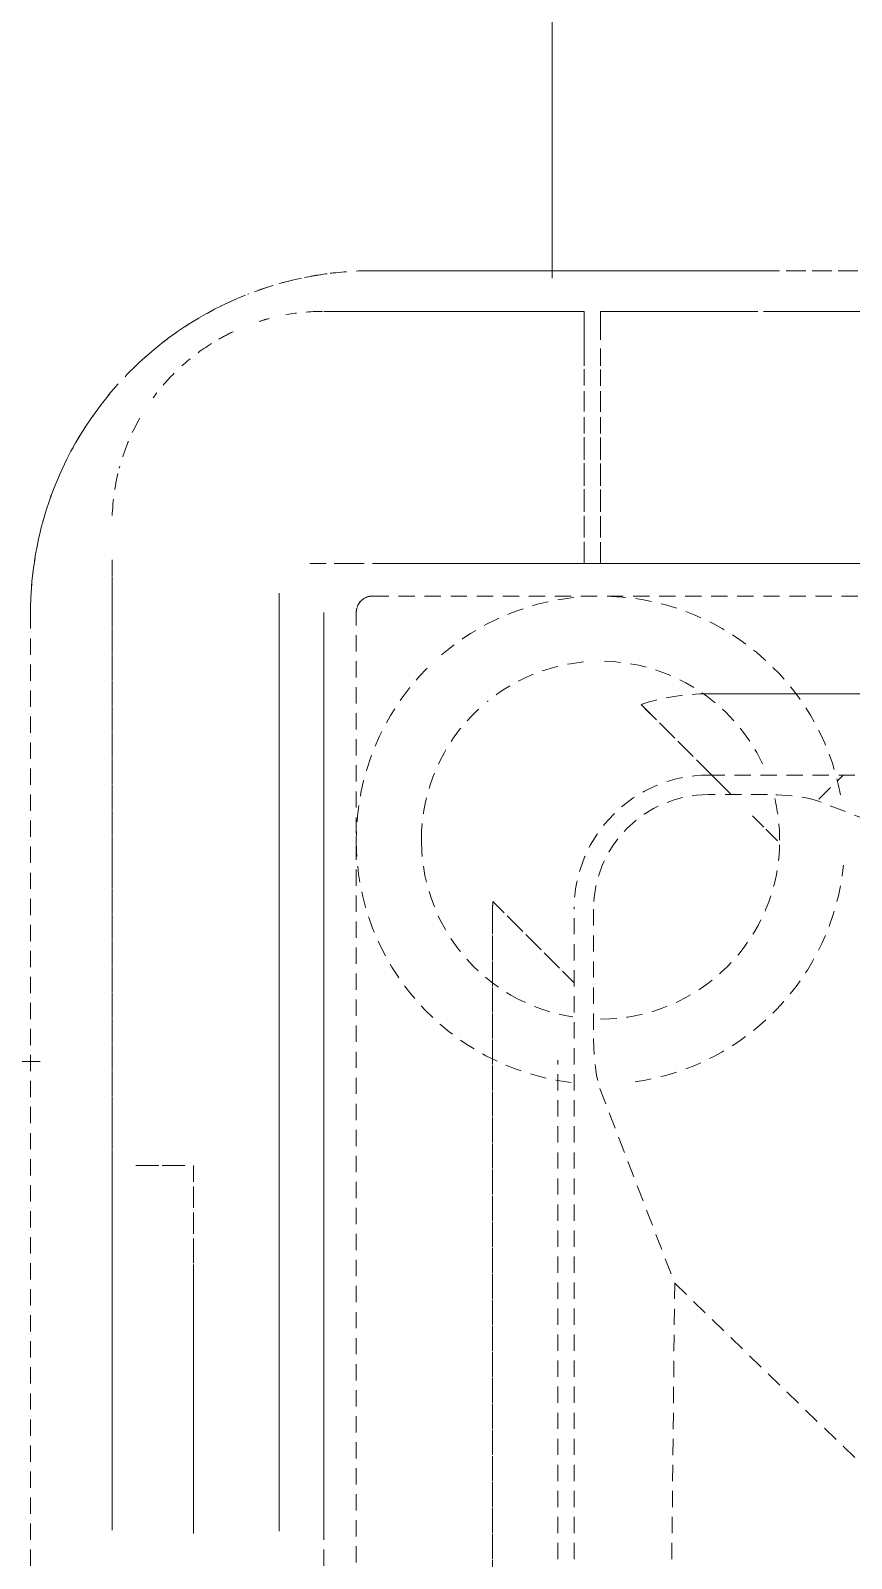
# Model space of a CAD drawing. Header units: millimetres. Extents: x -11798 to 72626, y -32713 to 44110.
# Drawn here: x 47090.5 to 47140.9, y 8760.3 to 8854.2 of the extents above; entities that cross this region are included whole.
import ezdxf

# ---------------------------------------------------------------- set-up
doc = ezdxf.new("R2010")
doc.units = ezdxf.units.MM
doc.linetypes.add('200_ШТРИХ_ш1п0_6_', pattern=[1.6, 1, -0.6])
doc.layers.add('Перекрытие штриховка', color=7, linetype='Continuous', lineweight=18)
doc.layers.add('Сантехника', color=7, linetype='Continuous', lineweight=18)

# ---------------------------------------------------------------- blocks, each defined once
blk = doc.blocks.new('Reece_Tap_Wolfen_Drinking-Fountain - 10 L_Stainless Steel-V57-План полов 3-го этажа')
at = {"layer": 'Сантехника', "linetype": '200_ШТРИХ_ш1п0_6_'}
for p, q in [((134, 155), (-134, 155)), ((-136.365, 137), (-134.507, 137)), ((-155, 134), (-155, -134)), ((-113.375, 124), (91.412, 124)), ((-113.172, 124), (-111.974, 122.802)), ((-111.974, 122.802), (-113.172, 124)), ((-109.75, 122.802), (-113.375, 122.802)), ((-94.499, 117.742), (-106.665, 122.407)), ((-121.625, -93.787), (-121.625, 115.75)), ((-120.427, 115.75), (-120.427, 107.818)), ((-120.032, 104.733), (-115.445, 92.769)), ((-117.382, -93.787), (-115.445, 92.769)), ((-115.445, 92.769), (43.878, -61.699))]:
    blk.add_line(p, q, dxfattribs=at)
at = {"layer": 'Сантехника', "color": 251, "linetype": '200_ШТРИХ_ш1п0_6_', "true_color": 0x666666}
for p, q in [((-110, 155), (-134, 155)), ((-110, 155), (-114, 155)), ((-110, 155), (-114, 155)), ((-110, 155), (110, 155)), ((110, 155), (-110, 155)), ((-121, 152.5), (-136.994, 152.5)), ((-121, 149.142), (-121, 152.5)), ((-120, 152.5), (-111.805, 152.5)), ((-120, 149.142), (-120, 151.817)), ((-121, 145), (-121, 148.941)), ((-120, 145), (-120, 148.926)), ((-121, 140.176), (-121, 144.766)), ((-120, 140.176), (-120, 144.748)), ((-121, 137), (-121, 139.925)), ((-120, 137), (-120, 139.906)), ((-149.994, 77.598), (-149.994, 137.235)), ((-137.846, 137), (-136.365, 137)), ((-134.507, 137), (-136.365, 137)), ((-134, 137), (-121, 137)), ((-120, 137), (-121, 137)), ((120, 137), (-120, 137)), ((-139.732, 135.185), (-139.732, 77.526)), ((-137, 134), (-137, 77.598)), ((91.412, 129), (-113.375, 129)), ((-113.375, 129), (91.412, 129)), ((-117.51, 128.338), (-113.172, 124)), ((-113.172, 124), (-117.51, 128.338)), ((-106.587, 122.519), (-105.106, 124)), ((-106.587, 122.519), (-105.106, 124)), ((-110.675, 121.503), (-109.139, 119.967)), ((-109.139, 119.967), (-110.675, 121.503)), ((-126.625, 115.75), (-126.625, -93.787)), ((-126.625, -93.787), (-126.625, 115.75)), ((-121.625, 111.24), (-126.616, 116.231)), ((-126.616, 116.231), (-121.625, 111.24)), ((-122.625, -93.787), (-122.625, 106.481)), ((-122.625, -93.787), (-122.625, 106.481)), ((-137, 78), (-137, 72)), ((-137, 78), (-137, 72))]:
    blk.add_line(p, q, dxfattribs=at)
at = {"layer": 'Сантехника', "color": 253, "linetype": '200_ШТРИХ_ш1п0_6_', "true_color": 0xa3a3a3}
for p, q in [((110, 155), (-110, 155)), ((-136.994, 152.5), (-121, 152.5)), ((-121, 152.5), (-121, 149.142)), ((-111.805, 152.5), (-120, 152.5)), ((-120, 152.5), (-111.805, 152.5)), ((-120, 151.817), (-120, 152.5)), ((-111.805, 152.5), (-110.334, 152.5)), ((-110, 152.5), (109.924, 152.5)), ((-120, 151.817), (-120, 149.142)), ((-120, 151.817), (-120, 149.142)), ((-121, 148.941), (-121, 145)), ((-120, 148.926), (-120, 145)), ((-120, 148.926), (-120, 145)), ((-121, 144.766), (-121, 140.176)), ((-120, 144.748), (-120, 140.176)), ((-120, 144.748), (-120, 140.176)), ((-121, 139.925), (-121, 137)), ((-120, 139.906), (-120, 137)), ((-120, 139.906), (-120, 137)), ((-149.994, 137.235), (-149.994, 100)), ((-134.507, 137), (-136.365, 137)), ((-136.365, 137), (-134.507, 137)), ((-121, 137), (-134, 137)), ((-121, 137), (-120, 137)), ((-120, 137), (120, 137)), ((120, 137), (-120, 137)), ((-139.732, 77.526), (-139.732, 135.185)), ((-134, 135), (134, 135)), ((-134, 135), (134, 135)), ((-137, 77.598), (-137, 134)), ((-135, -134), (-135, 134)), ((-135, -134), (-135, 134)), ((-149.994, 97.021), (-149.994, 100)), ((-149.994, 77.598), (-149.994, 100)), ((-148.528, 100), (-145.525, 100)), ((-149.994, 92.742), (-149.994, 97.021)), ((-149.994, 90.371), (-149.994, 92.742)), ((-149.994, 90.371), (-149.994, 77.598))]:
    blk.add_line(p, q, dxfattribs=at)
at = {"layer": 'Сантехника', "color": 9, "linetype": '200_ШТРИХ_ш1п0_6_', "true_color": 0xc7c7c7}
for p, q in [((-111.805, 152.5), (-120, 152.5)), ((-120, 152.5), (-111.805, 152.5)), ((-120, 152.5), (-120, 151.817)), ((-120, 152.5), (-120, 151.817)), ((-110.334, 152.5), (-111.805, 152.5)), ((-111.805, 152.5), (-110.334, 152.5)), ((-98.28, 152.5), (-110, 152.5)), ((-110, 152.5), (-98.28, 152.5)), ((-120, 151.817), (-120, 149.142)), ((-120, 149.142), (-120, 151.817)), ((-120, 148.926), (-120, 145)), ((-120, 145), (-120, 148.926)), ((-120, 144.748), (-120, 140.176)), ((-120, 140.176), (-120, 144.748)), ((-120, 139.906), (-120, 137)), ((-120, 137), (-120, 139.906)), ((-121, 137), (-134, 137)), ((-134, 137), (-121, 137)), ((-120, 137), (120, 137)), ((120, 137), (-120, 137)), ((-149.994, 90.371), (-149.994, 100)), ((-149.994, 77.598), (-149.994, 100)), ((-148.528, 100), (-145.525, 100)), ((-145, 100), (-145, 77.386)), ((-145, 100), (-145, 98.717)), ((-145, 98.717), (-145, 90.371)), ((-149.994, 90.371), (-149.994, 77.598)), ((-145, 77.386), (-145, 90.371))]:
    blk.add_line(p, q, dxfattribs=at)
at = {"layer": 'Сантехника', "color": 254, "linetype": '200_ШТРИХ_ш1п0_6_', "true_color": 0xdddddd}
for p, q in [((-111.805, 152.5), (-120, 152.5)), ((-120, 152.5), (-120, 151.817)), ((-120, 151.817), (-120, 152.5)), ((-110.334, 152.5), (-111.805, 152.5)), ((-111.805, 152.5), (-110.334, 152.5)), ((-100, 152.5), (-110, 152.5)), ((-110, 152.5), (-100, 152.5)), ((-120, 151.817), (-120, 149.142)), ((-120, 148.926), (-120, 145)), ((-120, 144.748), (-120, 140.176)), ((-120, 139.906), (-120, 137)), ((120, 137), (-120, 137)), ((-149.994, 98.717), (-149.994, 100)), ((-149.994, 77.598), (-149.994, 100)), ((-148.528, 100), (-145.525, 100)), ((-145, 100), (-145, 77.386)), ((-145, 100), (-145, 94.996)), ((-149.994, 90.371), (-149.994, 98.717)), ((-145, 94.996), (-145, 90.371)), ((-149.994, 90.371), (-149.994, 77.598)), ((-145, 77.386), (-145, 90.371))]:
    blk.add_line(p, q, dxfattribs=at)
at = {"layer": 'Сантехника', "color": 254, "linetype": '200_ШТРИХ_ш1п0_6_', "true_color": 0xeaeaea}
for p, q in [((-120, 152.5), (-120, 151.817)), ((-110.334, 152.5), (-111.805, 152.5)), ((-100, 152.5), (-110, 152.5)), ((-120, 137), (120, 137)), ((-120, 137), (120, 137)), ((-149.994, 98.717), (-149.994, 100)), ((-149.994, 77.598), (-149.994, 100)), ((-148.528, 100), (-145.525, 100)), ((-145, 100), (-145, 77.386)), ((-145, 100), (-145, 97.021)), ((-149.994, 90.371), (-149.994, 98.717)), ((-145, 97.021), (-145, 92.742)), ((-145, 92.742), (-145, 90.371)), ((-149.994, 90.371), (-149.994, 77.598)), ((-145, 77.386), (-145, 90.371))]:
    blk.add_line(p, q, dxfattribs=at)
at = {"layer": 'Сантехника', "color": 7, "linetype": '200_ШТРИХ_ш1п0_6_', "true_color": 0xfdfdfd}
for p, q in [((-149.994, 77.598), (-149.994, 100)), ((-149.994, 90.371), (-149.994, 100)), ((-149.994, 90.371), (-149.994, 100)), ((-149.994, 77.598), (-149.994, 100)), ((-149.994, 98.717), (-149.994, 100)), ((-149.994, 77.598), (-149.994, 100)), ((-149.994, 98.717), (-149.994, 100)), ((-149.994, 77.598), (-149.994, 100)), ((-149.994, 98.717), (-149.994, 100)), ((-149.994, 77.598), (-149.994, 100)), ((-149.994, 98.717), (-149.994, 100)), ((-149.994, 77.598), (-149.994, 100)), ((-149.994, 90.371), (-149.994, 100)), ((-149.994, 77.598), (-149.994, 100)), ((-149.994, 90.371), (-149.994, 100)), ((-149.994, 77.598), (-149.994, 100)), ((-149.994, 100), (-149.994, 77.598)), ((-145.525, 100), (-148.528, 100)), ((-148.528, 100), (-145.525, 100)), ((-148.528, 100), (-145.525, 100)), ((-148.528, 100), (-145.525, 100)), ((-148.528, 100), (-145.525, 100)), ((-148.528, 100), (-145.525, 100)), ((-148.528, 100), (-145.525, 100)), ((-148.528, 100), (-145.525, 100)), ((-145, 100), (-145, 77.386)), ((-145, 100), (-145, 90.371)), ((-145, 100), (-145, 77.386)), ((-145, 100), (-145, 90.371)), ((-145, 100), (-145, 77.386)), ((-145, 100), (-145, 90.371)), ((-145, 100), (-145, 77.386)), ((-145, 100), (-145, 92.742)), ((-145, 100), (-145, 77.386)), ((-145, 100), (-145, 92.742)), ((-145, 100), (-145, 77.386)), ((-145, 100), (-145, 97.021)), ((-145, 100), (-145, 77.386)), ((-145, 100), (-145, 97.021)), ((-145, 100), (-145, 77.386)), ((-145, 100), (-145, 98.717)), ((-145, 100), (-145, 77.386)), ((-145, 100), (-145, 92.742)), ((-149.994, 94.996), (-149.994, 98.717)), ((-149.994, 90.371), (-149.994, 98.717)), ((-149.994, 94.996), (-149.994, 98.717)), ((-149.994, 90.371), (-149.994, 98.717)), ((-145, 98.717), (-145, 90.371)), ((-145, 97.021), (-145, 90.371)), ((-145, 97.021), (-145, 92.742)), ((-149.994, 90.371), (-149.994, 94.996)), ((-149.994, 90.371), (-149.994, 94.996)), ((-145, 92.742), (-145, 90.371)), ((-145, 92.742), (-145, 90.371)), ((-145, 92.742), (-145, 90.371)), ((-145, 92.742), (-145, 90.371)), ((-149.994, 90.371), (-149.994, 77.598)), ((-149.994, 90.371), (-149.994, 77.598)), ((-149.994, 90.371), (-149.994, 77.598)), ((-149.994, 90.371), (-149.994, 77.598)), ((-149.994, 90.371), (-149.994, 77.598)), ((-149.994, 90.371), (-149.994, 77.598)), ((-149.994, 90.371), (-149.994, 77.598)), ((-149.994, 90.371), (-149.994, 77.598)), ((-145, 77.386), (-145, 90.371)), ((-145, 77.386), (-145, 90.371)), ((-145, 77.386), (-145, 90.371)), ((-145, 77.386), (-145, 90.371)), ((-145, 77.386), (-145, 90.371)), ((-145, 77.386), (-145, 90.371)), ((-145, 77.386), (-145, 90.371)), ((-145, 77.386), (-145, 90.371)), ((-145, 77.386), (-145, 90.371))]:
    blk.add_line(p, q, dxfattribs=at)
at = {"layer": 'Сантехника', "color": 7, "linetype": '200_ШТРИХ_ш1п0_6_', "true_color": 0xfcfcfc}
for p, q in [((-149.994, 90.371), (-149.994, 100)), ((-149.994, 77.598), (-149.994, 100)), ((-148.528, 100), (-145.525, 100)), ((-145, 100), (-145, 77.386)), ((-145, 100), (-145, 98.717)), ((-145, 98.717), (-145, 90.371)), ((-149.994, 90.371), (-149.994, 77.598)), ((-145, 77.386), (-145, 90.371))]:
    blk.add_line(p, q, dxfattribs=at)
at = {"layer": 'Сантехника', "color": 7, "linetype": '200_ШТРИХ_ш1п0_6_', "true_color": 0xfafafa}
for p, q in [((-149.994, 98.717), (-149.994, 100)), ((-149.994, 77.598), (-149.994, 100)), ((-148.528, 100), (-145.525, 100)), ((-145, 100), (-145, 77.386)), ((-145, 100), (-145, 98.717)), ((-149.994, 90.371), (-149.994, 98.717)), ((-145, 98.717), (-145, 97.021)), ((-145, 97.021), (-145, 90.371)), ((-149.994, 90.371), (-149.994, 77.598)), ((-145, 77.386), (-145, 90.371))]:
    blk.add_line(p, q, dxfattribs=at)
at = {"layer": 'Сантехника', "color": 7, "linetype": '200_ШТРИХ_ш1п0_6_', "true_color": 0xf7f7f7}
for p, q in [((-149.994, 90.371), (-149.994, 100)), ((-149.994, 77.598), (-149.994, 100)), ((-148.528, 100), (-145.525, 100)), ((-145, 100), (-145, 77.386)), ((-145, 100), (-145, 98.717)), ((-145, 98.717), (-145, 92.742)), ((-145, 92.742), (-145, 90.371)), ((-149.994, 90.371), (-149.994, 77.598)), ((-145, 77.386), (-145, 90.371))]:
    blk.add_line(p, q, dxfattribs=at)
at = {"layer": 'Сантехника', "color": 7, "linetype": '200_ШТРИХ_ш1п0_6_', "true_color": 0xf2f2f2}
for p, q in [((-149.994, 90.371), (-149.994, 100)), ((-149.994, 77.598), (-149.994, 100)), ((-148.528, 100), (-145.525, 100)), ((-145, 100), (-145, 77.386)), ((-145, 100), (-145, 90.371)), ((-149.994, 90.371), (-149.994, 77.598)), ((-145, 77.386), (-145, 90.371))]:
    blk.add_line(p, q, dxfattribs=at)
at = {"layer": 'Сантехника', "linetype": '200_ШТРИХ_ш1п0_6_', "flags": 128}
for points in [[(-134, 155), (-134.84, 154.983), (-135.678, 154.933), (-136.514, 154.849), (-137.346, 154.732), (-138.172, 154.581), (-138.992, 154.398), (-139.803, 154.182), (-140.606, 153.934), (-141.398, 153.654), (-142.178, 153.342), (-142.945, 153), (-143.697, 152.627), (-144.434, 152.224), (-145.155, 151.792), (-145.857, 151.332), (-146.541, 150.844), (-147.205, 150.329), (-147.847, 149.788), (-148.467, 149.222), (-149.064, 148.631), (-149.638, 148.017), (-150.186, 147.38), (-150.708, 146.722), (-151.203, 146.044), (-151.671, 145.346), (-152.11, 144.631), (-152.521, 143.898), (-152.902, 143.149), (-153.253, 142.386), (-153.573, 141.61), (-153.861, 140.821), (-154.118, 140.021), (-154.343, 139.212), (-154.535, 138.394), (-154.694, 137.569), (-154.821, 136.739), (-154.913, 135.904), (-154.973, 135.066), (-154.999, 134.227), (-155, 134)], [(-106.665, 122.407), (-107.015, 122.516), (-107.46, 122.613), (-107.979, 122.693), (-108.551, 122.753), (-109.15, 122.79), (-109.75, 122.802)], [(-120.427, 107.818), (-120.415, 107.218), (-120.378, 106.619), (-120.318, 106.047), (-120.238, 105.528), (-120.141, 105.083), (-120.032, 104.733)]]:
    blk.add_lwpolyline(points, dxfattribs=at)
at = {"layer": 'Сантехника', "linetype": '200_ШТРИХ_ш1п0_6_'}
for centre, radius, start, end in [((-134, 134), 21, 90, 97.61716), ((-134, 134), 21, 102.50393, 111.37371), ((-134, 134), 21, 113.6771, 135.81499), ((-136.994, 139.5), 13, 122.03461, 132.06008), ((-134, 134), 21, 140.28399, 180), ((-113.375, 115.75), 8.25, 90, 180), ((-113.375, 115.75), 7.052, 90, 180)]:
    blk.add_arc(centre, radius, start, end, dxfattribs=at)
at = {"layer": 'Сантехника', "color": 251, "linetype": '200_ШТРИХ_ш1п0_6_', "true_color": 0x666666}
for centre, radius, start, end in [((-134, 134), 21, 97.61716, 102.50393), ((-136.994, 139.5), 13, 90.38205, 100.28722), ((-136.994, 139.5), 13, 115.36013, 120), ((-136.994, 139.5), 13, 122.03461, 132.06008), ((-136.994, 139.5), 13, 135, 143.71652), ((-136.994, 139.5), 13, 150.34744, 165), ((-136.994, 139.5), 13, 166.53884, 180), ((-134, 134), 1, 90, 180), ((-134, 134), 1, 105, 165), ((-113.375, 115.75), 13.25, 90, 108.18486), ((-113.375, 115.75), 13.25, 90, 108.18486), ((-113.375, 115.75), 13.25, 177.91887, 180), ((-113.375, 115.75), 13.25, 177.91887, 180)]:
    blk.add_arc(centre, radius, start, end, dxfattribs=at)
at = {"layer": 'Сантехника', "color": 253, "linetype": '200_ШТРИХ_ш1п0_6_', "true_color": 0xa3a3a3}
for centre, radius, start, end in [((-136.994, 139.5), 13, 90.38205, 100.28722), ((-136.994, 139.5), 13, 115.36013, 120), ((-136.994, 139.5), 13, 105, 107.76805), ((-136.994, 139.5), 13, 135, 143.71652), ((-136.994, 139.5), 13, 150.34744, 165), ((-136.994, 139.5), 13, 166.53884, 180), ((-134, 134), 1, 90, 105), ((-120, 120), 15, 96.26018, 130.776), ((-120, 120), 15, 10.70477, 90), ((-134, 134), 1, 165, 180), ((-120, 120), 15, 135.1953, 180), ((-120, 120), 11, 95.45455, 129.24336), ((-120, 120), 11, 25.19347, 90), ((-120, 120), 11, 132.97787, 180), ((-120, 120), 11, 0, 13.41123), ((-120, 120), 15, 180, 263.10571), ((-120, 120), 11, 180, 240), ((-120, 120), 11, 270, 0), ((-120, 120), 15, 278.18116, 354.15676), ((-120, 120), 11, 240, 261.13636)]:
    blk.add_arc(centre, radius, start, end, dxfattribs=at)
at = {"layer": 'Сантехника', "color": 9, "linetype": '200_ШТРИХ_ш1п0_6_', "true_color": 0xc7c7c7}
blk.add_arc((-136.994, 139.5), 13, 105, 107.76805, dxfattribs=at)

msp = doc.modelspace()

# ---------------------------------------------------------------- hatches: boundary and pattern name
at = {"layer": 'Перекрытие штриховка', "lineweight": 9, "true_color": 0x787878}
h = msp.add_hatch(dxfattribs=at)
h.set_pattern_fill('FP_17', color=8, style=0, pattern_type=2)
h.set_pattern_definition([(0, (2622.2, 40290.47), (0, 500), []), (90, (2622.2, 40290.47), (-500, 3e-14), [])])
h.paths.add_polyline_path([(47099.468, 8834.229), (47100.384, 8833.912), (47100.212, 8834.45)])
h.paths.add_polyline_path([(49007.096, 9646.429), (49007.096, 9644.429), (49009.096, 9644.429)])
h.paths.add_polyline_path([(21623.376, 12456.238), (21623.376, 12458.238), (21621.376, 12458.238), (21622.915, 12456.7)])
h.paths.add_polyline_path([(21611.376, 12379.027), (21611.376, 12468.238), (21604.376, 12468.238), (21604.376, 12379.027)])
h.paths.add_polyline_path([(44177, 8627.057), (44195, 8627.057), (44195, 8657.057), (43450, 8657.057), (43450, 8667.057), (44205, 8667.057), (44205, 8627.057), (47090.5, 8627.057), (47091.181, 8818.398), (47096.106, 8831.965), (47105.141, 8837.166), (47106.31, 8837.479), (47108.821, 8838.683), (47148.503, 8839.444), (47148.503, 8849.468), (47161.494, 8849.468), (47161.494, 8839.444), (47379.5, 8838.716), (47383.5, 8837.872), (47383.5, 8984.398), (47405.5, 8984.398), (47405.5, 9634.429), (47400.5, 9634.429), (47400.5, 9646.429), (48979.096, 9646.429), (48979.096, 9661.937), (48989.096, 9661.937), (48989.096, 9646.429), (49007.096, 9646.464), (49007.096, 9661.937), (49019.096, 9661.937), (49019.096, 9771.578), (48567.096, 10554.465), (48574.89, 10558.965), (48569.89, 10567.625), (48614.924, 10593.625), (48609.924, 10602.285), (48617.718, 10606.785), (49019.096, 9911.578), (49019.096, 10812.296), (48937.718, 10671.344), (48929.924, 10675.844), (48924.924, 10667.184), (48879.89, 10693.184), (48874.89, 10684.524), (48867.096, 10689.024), (49019.096, 10952.296), (49019.096, 11061.937), (49007.096, 11061.937), (49007.096, 12221.937), (48989.096, 12221.818), (48989.096, 11061.937), (48979.096, 11061.937), (48979.096, 12221.937), (48125.081, 12221.937), (48120.997, 12661.937), (46504.055, 12661.937), (46504.055, 12141.937), (44658.5, 12141.937), (44658.5, 12151.937), (46494.055, 12151.937), (46494.055, 12661.937), (46476.055, 12661.937), (46476.055, 12171.937), (46474.055, 12171.937), (46474.055, 12169.937), (44658.5, 12169.937), (44658.5, 12201.937), (42958.5, 12201.937), (42958.5, 12169.937), (41915, 12169.937), (41915.792, 12151.937), (42958.5, 12151.937), (42958.5, 12141.937), (41915, 12141.937), (41915, 12005.617), (41425, 12005.617), (41425, 12136.937), (39855, 12136.937), (39855, 12146.937), (41438, 12146.937), (41438, 12149.937), (39855, 12150.076), (39855, 12201.937), (38986.321, 12201.937), (39675.784, 11803.687), (39672.636, 11798.187), (39682.575, 11792.448), (39669.075, 11769.066), (39679.034, 11763.316), (39675.784, 11757.687), (38906.321, 12201.937), (38825, 12201.937), (38825, 12149.937), (37896.376, 12150.076), (37896.354, 12151.937), (37894.354, 12151.937), (37888.857, 12618.597), (33349.944, 12630.546), (33349.944, 12524.238), (35102.334, 12524.238), (35102.334, 12512.238), (33349.944, 12512.238), (33349.944, 12458.238), (33347.944, 12458.238), (33347.944, 12456.238), (32352.94, 12456.238), (32352.94, 12458.238), (32350.94, 12458.605), (32350.94, 12512.238), (27699.95, 12512.238), (27699.95, 12458.238), (27697.95, 12458.238), (27697.95, 12456.238), (26667.973, 12456.238), (26667.973, 12458.238), (26665.973, 12458.262), (26665.973, 12512.238), (22074.983, 12512.238), (22074.983, 12458.238), (22072.983, 12458.238), (22072.983, 12456.238), (21636.376, 12456.238), (21636.376, 12379.027), (21626.376, 12379.027), (21626.376, 12456.238), (21623.376, 12456.238), (21623.376, 12379.027), (21611.376, 12379.027), (21611.376, 12329.027), (21571.376, 12329.027), (21571.376, 11694.027), (21611.376, 11694.027), (21611.376, 11644.027), (21511.376, 11644.027), (21511.376, 9774.027), (21611.376, 9774.027), (21611.376, 9724.027), (21571.376, 9724.027), (21571.376, 8829.027), (21611.376, 8829.027), (21611.376, 8818.238), (25324, 8818.238), (25324, 8808.238), (21611.376, 8808.238), (21611.376, 8790.238), (25324, 8790.238), (25324, 8758.238), (25409.392, 8758.238), (25406.794, 8762.738), (26216.528, 9230.238), (26221.028, 9222.444), (26230.251, 9226.47), (26255.688, 9182.411), (26264.348, 9187.411), (26268.848, 9179.616), (25539, 8758.238), (26509, 8758.238), (26333.408, 8859.616), (26337.908, 8867.411), (26329.248, 8872.411), (26355.248, 8917.444), (26346.587, 8922.444), (26351.087, 8930.238), (26641.206, 8762.738), (26638.608, 8758.238), (26724, 8758.238), (26724, 8790.238), (33794, 8790.238), (33794, 8778.238), (33744, 8778.238), (33744, 8758.238), (33829.392, 8758.238), (33826.794, 8762.738), (34723.131, 9280.238), (34727.631, 9272.444), (34736.853, 9276.47), (34762.291, 9232.411), (34770.951, 9237.411), (34775.451, 9229.616), (33959, 8758.238), (35129, 8758.238), (34866.805, 8909.616), (34871.305, 8917.411), (34862.645, 8922.411), (34888.645, 8967.444), (34879.985, 8972.444), (34884.485, 8980.238), (35261.206, 8762.738), (35258.608, 8758.238), (35344, 8758.238), (35344, 8778.238), (35294, 8778.238), (35294, 8790.238), (40024.13, 8790.238), (40023.519, 8808.238), (35294, 8808.238), (35294, 8818.238), (40024.13, 8818.238), (40024.13, 9117.345), (41980.008, 9117.345), (41980.008, 8667.057), (42380, 8667.057), (42380, 8657.057), (41970.008, 8657.057), (41970.008, 9107.345), (40034.13, 9107.345), (40034.13, 8818.238), (40054.13, 8818.238), (40054.13, 9087.345), (41950.008, 9087.345), (41950.952, 8756.13), (41952.158, 8639.057), (42380, 8638.468), (42380, 8627.057), (42430, 8627.057), (43270.045, 9112.057), (43290.045, 9077.416), (42510, 8627.057), (43450, 8627.057), (43450, 8639.057), (44174.999, 8639.057), (44175, 8637.057), (44177, 8637.057)])
h.paths.add_polyline_path([(47411.5, 8627.057), (47422.5, 8627.057), (47422.5, 9634.429), (47417.5, 9633.441), (47417.5, 8984.398), (47411.5, 8984.398), (47411.5, 8632.738)])
h.paths.add_polyline_path([(41919.032, 8627.057), (41920.268, 8628.195), (41918.13, 8815.723), (41917.061, 8815.723), (41918.13, 8713.358)])
h.paths.add_polyline_path([(41950.178, 8637.057), (41952.158, 8639.057), (41950.158, 8639.057)])
h.paths.add_polyline_path([(35248.046, 8758.238), (35251, 8758.238), (35248.046, 8759.944), (35247.061, 8758.238)])
h.paths.add_polyline_path([(33837, 8758.238), (33840.939, 8758.238), (33839.954, 8759.944)])
h.paths.add_polyline_path([(26628.046, 8758.238), (26631, 8758.238), (26628.046, 8759.944), (26627.061, 8758.238)])
h.paths.add_polyline_path([(25420.939, 8758.238), (25419.954, 8759.944), (25417, 8758.238), (25419.954, 8758.238)])
h.paths.add_polyline_path([(40054.13, 8790.238), (40054.13, 8808.238), (40034.13, 8808.238), (40034.539, 8790.238)])
h.paths.add_polyline_path([(33100, 8808.238), (26724, 8808.238), (26724, 8818.238), (33794, 8818.238), (33794, 8808.238), (33110, 8808.238)])
h.paths.add_polyline_path([(47108.5, 8818.898), (47107.352, 8820.116), (47108.021, 8819.018)])
h.paths.add_polyline_path([(47382.5, 8818.904), (47383.5, 8819.779), (47382.5, 8819.105)])
h.paths.add_polyline_path([(41938.008, 8835.928), (41938.126, 8836.215), (41938.008, 8836.215)])
h.paths.add_polyline_path([(41938.008, 9075.345), (41940.008, 9077.345), (41938.008, 9077.345)])
h.paths.add_polyline_path([(40066.13, 9075.345), (40066.13, 9077.345), (40064.141, 9077.334)])
h.paths.add_polyline_path([(48429.025, 9674.429), (47402.5, 9674.429), (47403.443, 9684.429), (48979.096, 9684.429), (48979.096, 9674.429), (48607.096, 9674.429)])
h.paths.add_polyline_path([(41902, 12169.937), (41902, 12171.937), (41900, 12171.937), (41901.538, 12170.398)])
h.paths.add_polyline_path([(41850.751, 12015.617), (41905, 12015.617), (41905, 12169.937), (41902, 12169.937), (41902, 12020.617), (41900, 12020.617), (41900, 12018.617), (41440, 12018.617), (41440, 12020.617), (41438, 12020.617), (41438, 12136.937), (41435, 12136.937), (41435, 12015.617), (41850, 12015.617)])
h.paths.add_polyline_path([(37989.601, 12136.937), (37881.53, 12136.937), (37875.951, 12610.559), (37885.951, 12610.559), (37891.531, 12146.937), (38825, 12146.937), (38825, 12136.937), (38053.06, 12136.937)])
h.paths.add_polyline_path([(41438, 12149.937), (41440, 12150.076), (41440, 12151.937), (41438.139, 12150.076)])
h.paths.add_polyline_path([(48181.489, 12231.937), (49007.096, 12231.937), (49007.096, 12249.937), (48154.853, 12249.937), (48154.755, 12251.937), (48152.837, 12251.941), (48149.243, 12661.937), (48131.487, 12661.937), (48135.081, 12231.937), (48180.73, 12231.937)])
h.paths.add_polyline_path([(49007.096, 12249.937), (49009.096, 12249.937), (49009.096, 12251.937)])
h.paths.add_polyline_path([(32350.94, 12524.238), (32350.94, 12633.176), (27699.95, 12645.42), (27699.95, 12524.238), (32263.874, 12524.238)])
h.paths.add_polyline_path([(22074.983, 12524.238), (26665.973, 12524.238), (26665.973, 12648.142), (22074.983, 12660.229), (22074.983, 12632.228)])
h.paths.add_polyline_path([(37890.833, 12618.591), (37890.857, 12618.597), (37890.807, 12620.565), (37888.857, 12618.597)])

# ---------------------------------------------------------------- block references
at = {"layer": 'Сантехника', "color": 253, "linetype": '200_ШТРИХ_ш1п0_6_', "true_color": 0xa3a3a3}
msp.add_blockref('Reece_Tap_Wolfen_Drinking-Fountain - 10 L_Stainless Steel-V57-План полов 3-го этажа', (47245.5, 8684.398), dxfattribs=at)

doc.saveas('drawing.dxf')
